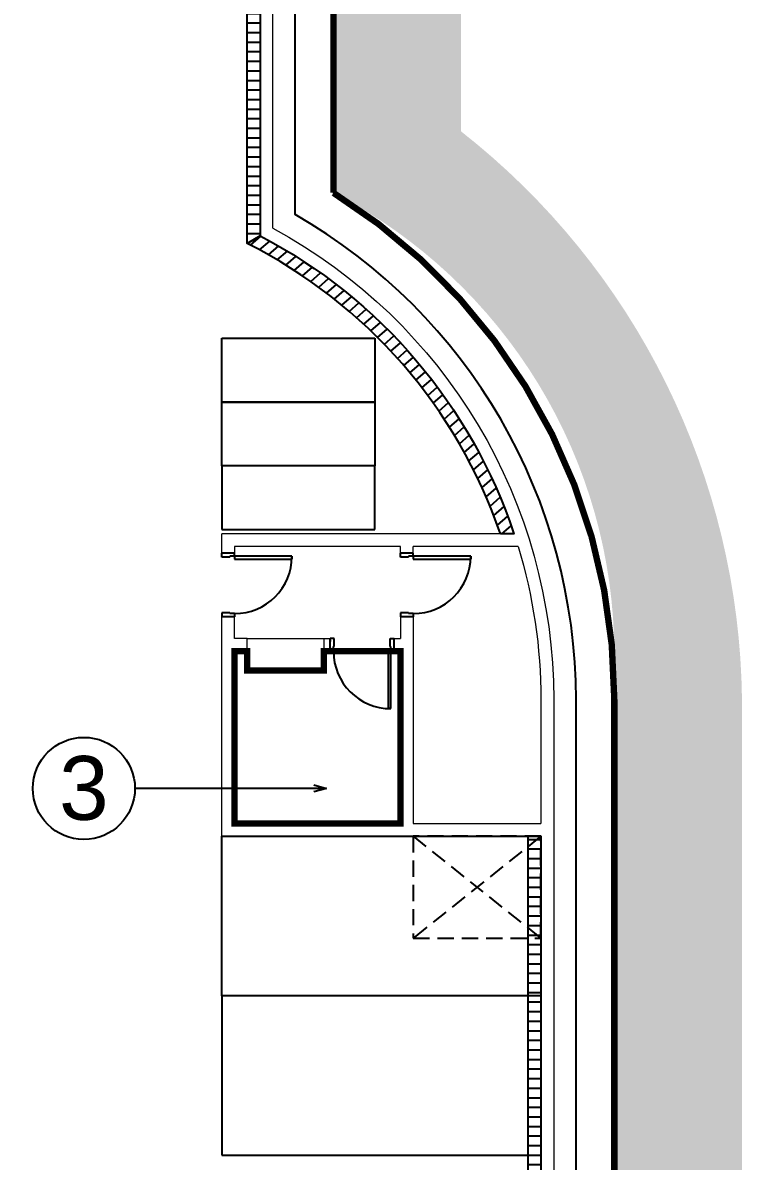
# Model space of a CAD drawing. Header units: millimetres. Extents: x 0 to 570263, y 0 to 232306.
# Drawn here: x 83030 to 94300, y 183154 to 201003 of the extents above; entities that cross this region are included whole.
import ezdxf

# ---------------------------------------------------------------- set-up
doc = ezdxf.new("R2010")
doc.units = ezdxf.units.MM
doc.header["$LTSCALE"] = 100
doc.linetypes.add('Hidden', pattern=[9.524999999999999, 6.35, -3.175])
doc.linetypes.add('HIDDENX2', pattern=[19.049999999999997, 12.7, -6.35])
for name, color, linetype in [('A-COLS', 3, 'Continuous'), ('DLN060__', 7, 'Continuous'), ('DLN08250', 5, 'Continuous'), ('DLN08254', 3, 'Continuous'), ('DLN220__', 7, 'Continuous'), ('DLN660', 1, 'Continuous'), ('DLN810__', 1, 'Continuous'), ('FITDOOR', 7, 'Continuous'), ('LAYOUT', 1, 'Continuous')]:
    doc.layers.add(name, color=color, linetype=linetype)
doc.layers.add('A-WALL', color=7, linetype='Continuous', lineweight=9)
doc.layers.add('Revision', color=1, linetype='Continuous', lineweight=9)
doc.styles.get("Standard").update_dxf_attribs({"font": 'swiss.ttf'})
doc.styles.add('Swis721tBT', font='swissl.ttf')
doc.dimstyles.new('INTDIM350', dxfattribs={"dimtxt": 350, "dimasz": 200, "dimexe": 100, "dimexo": 150, "dimgap": 100, "dimtad": 1, "dimdec": 0, "dimzin": 9, "dimdsep": 46, "dimtxsty": 'Swis721tBT', "dimblk": 'OPEN30', "dimcen": -125, "dimclrd": 256, "dimclre": 256, "dimclrt": 2, "dimaunit": 1, "dimadec": 1, "dimazin": 0, "dimtfac": 0.4444444444444444, "dimtdec": 0, "dimtix": 1, "dimtmove": 2, "dimatfit": 3, "dimldrblk": 'OPEN30', "dimfxl": 0, "dimtolj": 1, "dimlwd": -1, "dimlwe": -1, "dimarcsym": 0})

# ---------------------------------------------------------------- blocks, each defined once
blk = doc.blocks.new('_Open30')
at = {"color": 0, "linetype": 'ByBlock', "lineweight": -2}
for p, q in [((-1, 0.26794919), (0, 0)), ((0, 0), (-1, -0.26794919)), ((0, 0), (-1, 0))]:
    blk.add_line(p, q, dxfattribs=at)
blk = doc.blocks.new('A$C151F6791')
at = {"layer": 'DLN060__'}
h = blk.add_hatch(dxfattribs=at)
h.set_pattern_fill('EARTH', color=0, scale=150, angle=3.64980417200433)
h.set_pattern_definition([(44.99999999999957, (-1165443158.670914, -63663298.42410862), (9.777068044058979e-12, 1347.038418160373), [952.5, -952.5]), (44.99999999999957, (-1165443411.240617, -63663045.85440522), (9.777068044058979e-12, 1347.038418160373), [952.5, -952.5]), (44.99999999999957, (-1165443663.810321, -63662793.28470182), (9.777068044058979e-12, 1347.038418160373), [952.5, -952.5]), (134.9999999999996, (-1165443663.810321, -63662624.90489955), (-1347.038418160373, 9.777068044058979e-12), [952.5, -952.5]), (134.9999999999996, (-1165443411.240617, -63662372.33519614), (-1347.038418160373, 9.777068044058979e-12), [952.5, -952.5]), (134.9999999999996, (-1165443158.670914, -63662119.76549274), (-1347.038418160373, 9.777068044058979e-12), [952.5, -952.5])])
edge = h.paths.add_edge_path()
edge.add_line((-2850.000005722046, -45899.9999986887), (-850.0000049866612, -45899.99999871488))
edge.add_line((-850.0000052452087, -45899.9999986887), (-850.000005705504, -86050.39985808042))
edge.add_line((-850.0000054836273, -86050.3998581171), (58010.88699989562, -86050.3998581424))
edge.add_line((58010.8869998455, -86050.3998581171), (68150.00000357977, -72765.12421078797))
edge.add_line((68150.00000357628, -72765.1242108345), (68150.00000256741, -20000.39985610534))
edge.add_arc((59996.87001538277, -20000.39985609055), 8153.129987210356, 2.209658559399964e-10, 62.59160107468649)
edge.add_line((63749.99972057343, -12762.47570586205), (63750.00000047672, 899.9986780836407))
edge.add_line((63750.00000047684, 899.9986780881882), (-849.9999990069919, 899.9999998843414))
edge.add_line((-849.9999990463257, 900), (-850.0000049180671, -45899.99999911319))
edge.add_line((-850.0000047683716, -45899.99999916553), (-2850.00000467326, -45899.99999891745))
edge.add_line((-2850.000004768372, -45899.99999880791), (-2849.999998974308, 2900.00000002046))
edge.add_line((-2849.999999046326, 2899.999999880791), (65750.00004059757, 2899.998595866229))
edge.add_line((65750.00004053116, 2899.998595952988), (65750.00004091157, -11800.00000045047))
edge.add_arc((58660.56242704391, -20842.42359983921), 11490.23717038002, 0.6759448534186276, 51.90285732263942, ccw=False)
edge.add_line((70150.00000047684, -20706.87109351158), (70150.0000033091, -72765.56378265559))
edge.add_line((70150.00000333786, -72765.56378257275), (59000.40818048707, -88050.39985833516))
edge.add_line((59000.40818023682, -88050.39985835552), (-2850.000012167249, -88050.39985831724))
edge.add_line((-2850.000012159348, -88050.39985823631), (-2850.000005809383, -45899.99999866431))
at = {"layer": 'DLN810__'}
h = blk.add_hatch(dxfattribs=at)
h.set_pattern_fill('_USER', color=0, scale=150, angle=-41.35019582799567, pattern_type=0)
h.set_pattern_definition([(0, (62399.99999809265, -450.0000030994415), (0, 150), [])])
h.paths.add_polyline_path([(62600.0003528595, -13435.51931583881), (62399.99996900558, -13557.56497085094), (62399.99999809265, -450.0000030994415), (62599.99999904633, -250.0002187490463)])
h = blk.add_hatch(dxfattribs=at)
h.set_pattern_fill('_USER', color=0, scale=150, angle=48.64980417200433, pattern_type=0)
h.set_pattern_definition([(41.07085344893429, (64829.11857223511, -15445.51046299934), (-98.5487730873805, 113.0846555593286), [])])
edge = h.paths.add_edge_path()
edge.add_arc((58791.63450837579, -20706.93734779978), 8008.359799718362, 18.92227817058211, 63.21942872756997)
edge.add_line((62399.99996900558, -13557.56497085094), (62600.0003528595, -13435.51931583881))
edge.add_arc((58791.63450620859, -20706.93734987833), 8208.359802524023, 18.4443798059537, 62.35694419259471, ccw=False)
edge.add_line((66578.34099125862, -18109.94432651997), (66367.217253685, -18109.94432687759))
h = blk.add_hatch(dxfattribs=at)
h.set_pattern_fill('_USER', color=0, scale=150, angle=-41.35019582799567, pattern_type=0)
h.set_pattern_definition([(0, (66999.99999904633, -51350.00000023842), (0, 150), [])])
h.paths.add_polyline_path([(66999.99999904633, -51350.00000011921), (66799.99996995926, -51350.00000011921), (66799.99996995926, -22850.00000023842), (66999.99999904633, -22850.00000011921)])
at = {"layer": 'A-COLS', "color": 0}
for points in [[(-850.0000112056732, -86050.3998581171), (-850.0000104904175, -86050.39985823631), (-849.9999992847443, 899.9999998807907), (63749.99999976158, 899.9986780881882), (63749.99972009659, -12762.47570562363, -0.2579988567416735), (68150, -20706.87109351158), (68150.00000357628, -72765.56378257275), (58010.8869998455, -86050.39985823631), (-850.0000116825104, -86050.3998581171)], [(-250.0000059604645, -45320.43663680553), (-250.0000057220459, -45320.43663692474), (-250.0000123977661, -85450.00068819523), (57839.82725286484, -85450.40038323402), (67550.00000333786, -72727.58595049381), (67550, -20706.87102878094, 0.2684328399566069), (63149.99971318245, -13101.70425391197), (63149.99971365929, 299.9999997615814), (-249.9999995231628, 300), (-250.0000066757202, -45320.43663668633)]]:
    blk.add_lwpolyline(points, format="xyb", dxfattribs=at)
at = {"layer": 'A-COLS', "color": 0, "lineweight": 18}
blk.add_lwpolyline([(62399.99999904633, -19750), (63599.99999904633, -19750), (63599.99999904633, -20250), (62399.99999904633, -20250.00000011921)], close=True, dxfattribs=at)
at = {"layer": 'A-WALL', "color": 0, "lineweight": 18}
for p, q in [((62800.00032567978, -13315.44619476795), (62799.99999380112, -50.00000011920929)), ((62600.0003528595, -13435.51931583881), (62599.99999904633, -250.0000001192093)), ((64800.0000026226, -18409.94432067871), (64799.99998044968, -18309.9443218708)), ((65000.00000619888, -18442.44432103634), (64999.99998950958, -18309.94432199001)), ((64699.99999904633, -19750.00002145767), (64799.99999904633, -19749.99999976158)), ((64648.03078222275, -19950.00002539158), (64799.99999952316, -19950.00000679493)), ((66999.9999988079, -20706.6839247942), (67000.00000047684, -22650.00000023842)), ((66999.99999952316, -20706.6839247942), (67000.00000095367, -22650.00000023842)), ((67000.00000023842, -20706.6839247942), (67000.00000047684, -22650.00000023842)), ((66999.99999976158, -20706.6839247942), (66999.99999952316, -22650.00000023842)), ((67199.99999952316, -20706.68392467499), (67200.00000309944, -72609.28353190422)), ((67000.00000047684, -22850), (67000.00000309944, -72541.68214976788))]:
    blk.add_line(p, q, dxfattribs=at)
at = {"layer": 'A-WALL', "color": 0}
for p, q in [((66578.34099149704, -18109.94432675838), (62000.00000238419, -18109.94432663918)), ((62000.00000691414, -18409.94450080395), (62000.00000667572, -18109.94450354576)), ((64799.99998044968, -18309.94432175159), (62200.00000691414, -18309.9443167448)), ((62200.00000715256, -18309.9443166256), (62200.00000667572, -18409.94450092316)), ((66642.21379065514, -18309.94432556629), (64999.99998950958, -18309.94432234764)), ((61999.99999952316, -22850.00000035763), (62000.00000095367, -19409.94459354877)), ((62200.00000524521, -19750.00009286404), (62200.00000572205, -19409.94456708431)), ((64799.99999976158, -19409.9443205595), (64799.99999952316, -19749.99999976158)), ((64999.99999976158, -19409.94432079792), (64999.99999952316, -22650.00000023842)), ((62399.99999928474, -19750.00009286404), (62200.00000071526, -19750.00009274483)), ((63599.99999952316, -19750.00009167194), (63699.99999952316, -19750.00001990795)), ((62399.99999952316, -19949.9999076128), (62200.00000095367, -19950.00006616116)), ((62199.99999952316, -22650.00000023842), (62200.00000476837, -19950.00006616116)), ((63600, -19949.99990653992), (63699.99999952316, -19949.99999344349)), ((64799.99999952316, -19950.00000679493), (64799.99999928474, -22650.00000047684)), ((62199.99999952316, -22650.00000023842), (64799.99999928474, -22650.00000047684)), ((64999.99999928474, -22650.00000047684), (66999.99999952316, -22650.00000023842)), ((61999.99999952316, -22850.00000035763), (66999.99999928474, -22850))]:
    blk.add_line(p, q, dxfattribs=at)
at = {"layer": 'A-WALL', "color": 0, "lineweight": 25}
for p, q in [((62200.00000667572, -18409.94450116158), (62000.00000691414, -18409.94450080395)), ((65000.00000047684, -18409.94432067871), (64800.00000047684, -18409.94432044029)), ((62200.00000572205, -19409.94450116158), (62000.00000572205, -19409.94450092316)), ((64999.99999928474, -19409.94432067871), (64799.99999952316, -19409.9443205595)), ((63699.99999952316, -19950.00001978874), (63699.99999952316, -19750.00001990795)), ((64699.99999952316, -19950.00001943111), (64699.99999904633, -19750.00001943111))]:
    blk.add_line(p, q, dxfattribs=at)
at = {"layer": 'A-WALL', "color": 0}
for points in [[(62800.00032567978, -13315.44619476795, -0.2751062801389982), (67200.00012660027, -20706.87169575691)], [(62600.0003528595, -13435.51931583881, -0.1939844137819718), (66578.34099125862, -18109.94432640076, -0.1939844137819718)], [(66642.21379041672, -18309.94432628155, -0.07421024154252824), (66999.99999976158, -20706.6839247942, -0.04621424640108691)]]:
    blk.add_lwpolyline(points, format="xyb", dxfattribs=at)
at = {"layer": 'DLN220__', "color": 0, "linetype": 'HIDDENX2', "ltscale": 0.2}
for p, q in [((65000.00000095367, -22850), (67000.00000095367, -24450.00000023842)), ((67000.00000095367, -22850), (65000.00000095367, -24450))]:
    blk.add_line(p, q, dxfattribs=at)
blk.add_lwpolyline([(65000.00000095367, -24450), (67000.00000095367, -24450.00000011921), (67000.00000071526, -22850), (65000.00000095367, -22850)], close=True, dxfattribs=at)
at = {"layer": 'DLN660', "color": 0}
for p, q in [((62000.00000238419, -15042.81116759777), (64400.00000238419, -15042.81116759777)), ((62000.00000238419, -16042.81116747856), (62000.00000238419, -15042.81116759777)), ((64400.00000238419, -15042.81116759777), (64400.00000238419, -16042.81116759777)), ((62000.00000166893, -16042.81116771698), (64400.00000190735, -16042.81116771698)), ((62000.00000166893, -17042.81116783619), (62000.00000166893, -16042.81116771698)), ((64400.00000238419, -16042.81116759777), (62000.00000238419, -16042.81116747856)), ((64400.00000190735, -16042.81116771698), (64400.00000190735, -17042.81116783619)), ((64400.00000190735, -17042.81116783619), (62000.00000166893, -17042.81116783619)), ((62000.00000166893, -17042.81116783619), (62000.00000190735, -18042.81116771698)), ((64400.00000190735, -17042.81116771698), (62000.00000166893, -17042.81116783619)), ((64400.00000190735, -18042.81116771698), (64400.00000190735, -17042.81116771698)), ((62000.00000190735, -18042.81116771698), (64400.00000190735, -18042.81116771698)), ((61999.99999904633, -25350.00000011921), (61999.99999880791, -22850)), ((61999.99999880791, -22850), (66999.99999904633, -22850.00000011921)), ((61999.99999904633, -25349.99999976158), (61999.99999904633, -27849.99999976158)), ((66999.99999904633, -25349.99999976158), (61999.99999904633, -25349.99999976158)), ((66999.99999904633, -25350.00000011921), (61999.99999904633, -25350.00000011921)), ((61999.99999904633, -27849.99999976158), (66999.99999904633, -27849.99999988079))]:
    blk.add_line(p, q, dxfattribs=at)
at = {"layer": 'DLN810__', "color": 0}
for points in [[(62600.0003528595, -13435.51931583881), (62399.99996900558, -13557.56497085094), (62399.99999809265, -450.0000030994415), (62599.99999904633, -250.0002187490463)], [(66999.99999904633, -51350.00000011921), (66799.99996995926, -51350.00000011921), (66799.99996995926, -22850.00000023842), (66999.99999904633, -22850.00000011921)]]:
    blk.add_lwpolyline(points, close=True, dxfattribs=at)
blk.add_lwpolyline([(66367.217253685, -18109.94432687759, 0.1957262019782526), (62399.99996900558, -13557.56497085094), (62600.0003528595, -13435.51931583881, -0.1939844137882959), (66578.34099125862, -18109.94432651997)], format="xyb", close=True, dxfattribs=at)
at = {"layer": 'FITDOOR', "color": 0}
for p, q in [((62000.00000667572, -18472.44450092316), (62000.00000691414, -18409.94450080395)), ((62037.50000667572, -18409.94450092316), (62000.00000691414, -18409.94450080395)), ((62125.00000691414, -18472.44450104237), (62000.00000667572, -18472.44450092316)), ((62037.50000691414, -18421.94450104237), (62037.50000667572, -18409.94450092316)), ((62200.00000667572, -18459.94450128078), (62125.00000667572, -18459.94450092316)), ((62125.00000691414, -18472.44450104237), (62125.00000667572, -18459.94450092316)), ((62200.00000691414, -18409.94450104237), (62162.50000691414, -18409.94450116158)), ((62162.50000667572, -18421.94450116158), (62162.50000691414, -18409.94450116158)), ((62200.00000667572, -18459.94450128078), (62200.00000691414, -18409.94450104237)), ((62200.00000667572, -18459.94450128078), (62200.00000667572, -18504.94450116158)), ((63100.00000667572, -18459.94450223446), (62200.00000667572, -18459.94450128078)), ((62200.00000667572, -18504.94450116158), (63100.00000667572, -18504.94450223446)), ((63100.00000667572, -18459.94450223446), (63100.00000667572, -18504.94450223446)), ((64800.00000047684, -18472.44432044029), (64800.00000047684, -18409.94432044029)), ((64837.50000047684, -18409.94432044029), (64800.00000047684, -18409.94432044029)), ((64925.00000047684, -18472.44432067871), (64800.00000047684, -18472.44432044029)), ((64837.50000047684, -18421.94432044029), (64837.50000047684, -18409.94432044029)), ((65000.00000047684, -18459.94432079792), (64925.00000047684, -18459.9443205595)), ((64925.00000047684, -18472.44432067871), (64925.00000047684, -18459.9443205595)), ((65000.00000047684, -18409.94432067871), (64962.50000047684, -18409.94432067871)), ((64962.50000047684, -18421.94432067871), (64962.50000047684, -18409.94432067871)), ((65000.00000047684, -18459.94432079792), (65000.00000047684, -18409.94432067871)), ((65000.00000047684, -18459.94432079792), (65000.00000047684, -18504.94432079792)), ((65900.00000047684, -18459.9443218708), (65000.00000047684, -18459.94432079792)), ((65000.00000047684, -18504.94432079792), (65900.00000047684, -18504.94432175159)), ((65900.00000047684, -18459.9443218708), (65900.00000047684, -18504.94432175159)), ((62000.00000572205, -19347.44450092316), (62000.00000572205, -19409.94450092316)), ((62125.00000572205, -19347.44450104237), (62000.00000572205, -19347.44450092316)), ((62037.50000572205, -19409.94450104237), (62000.00000572205, -19409.94450092316)), ((62037.50000572205, -19397.94450104237), (62037.50000572205, -19409.94450104237)), ((62125.00000572205, -19347.44450104237), (62125.00000572205, -19359.94450116158)), ((62200.00000572205, -19359.94450116158), (62125.00000572205, -19359.94450116158)), ((62162.50000572205, -19397.94450104237), (62162.50000572205, -19409.94450104237)), ((62200.00000572205, -19409.94450116158), (62162.50000572205, -19409.94450104237)), ((62200.00000572205, -19359.94450116158), (62200.00000572205, -19409.94450116158)), ((64799.99999952316, -19347.44432044029), (64799.99999928474, -19409.9443205595)), ((64924.99999952316, -19347.4443205595), (64799.99999952316, -19347.44432044029)), ((64837.49999928474, -19409.9443205595), (64799.99999928474, -19409.9443205595)), ((64837.49999952316, -19397.9443205595), (64837.49999928474, -19409.9443205595)), ((64924.99999952316, -19347.4443205595), (64924.99999952316, -19359.94432067871)), ((64999.99999952316, -19359.94432067871), (64924.99999952316, -19359.94432067871)), ((64962.49999952316, -19397.94432067871), (64962.49999928474, -19409.94432067871)), ((64999.99999928474, -19409.94432067871), (64962.49999928474, -19409.94432067871)), ((64999.99999952316, -19359.94432067871), (64999.99999928474, -19409.94432067871)), ((63699.99999928474, -19787.50002002716), (63699.99999952316, -19750.00001990795)), ((63762.49999928474, -19750.00001990795), (63699.99999952316, -19750.00001990795)), ((63711.99999928474, -19787.50001990795), (63699.99999928474, -19787.50002002716)), ((63762.49999952316, -19875.00001990795), (63762.49999928474, -19750.00001990795)), ((64637.49999928474, -19750.00001955032), (64699.99999904633, -19750.00001943111)), ((64637.49999928474, -19875.00001955032), (64637.49999928474, -19750.00001955032)), ((64687.99999928474, -19787.50001943111), (64699.99999928474, -19787.50001955032)), ((64699.99999928474, -19787.50001955032), (64699.99999904633, -19750.00001943111)), ((63711.99999928474, -19912.50002002716), (63699.99999928474, -19912.50001990795)), ((63699.99999952316, -19950.00001978874), (63699.99999928474, -19912.50001990795)), ((63749.99999952316, -19950.00001978874), (63699.99999952316, -19950.00001978874)), ((63749.99999952316, -19950.00001978874), (63749.99999952316, -19875.00001990795)), ((63762.49999952316, -19875.00001990795), (63749.99999952316, -19875.00001990795)), ((64604.99999952316, -19950.00001955032), (64604.99999952316, -20850.00001955032)), ((64649.99999952316, -19950.00001955032), (64604.99999952316, -19950.00001955032)), ((64637.49999928474, -19875.00001955032), (64649.99999904633, -19875.00001966953)), ((64649.99999952316, -19950.00001955032), (64649.99999904633, -19875.00001966953)), ((64649.99999952316, -19950.00001955032), (64699.99999952316, -19950.00001943111)), ((64649.99999952316, -20850.00001943111), (64649.99999952316, -19950.00001955032)), ((64687.99999928474, -19912.50001943111), (64699.99999928474, -19912.50001955032)), ((64699.99999952316, -19950.00001943111), (64699.99999928474, -19912.50001955032)), ((64649.99999952316, -20850.00001943111), (64604.99999952316, -20850.00001955032))]:
    blk.add_line(p, q, dxfattribs=at)
for centre, start, end in [((62200.00000667572, -18459.94450128078), 270, 0), ((65000.00000047684, -18459.94432079792), 270, 0), ((64649.99999952316, -19950.00001955032), 180, 270)]:
    blk.add_arc(centre, 899.9999999999987, start, end, dxfattribs=at)
at = {"layer": 'Revision', "color": 0}
blk.add_point((63749.99971914291, -12762.47570574284), dxfattribs=at)

msp = doc.modelspace()

# ---------------------------------------------------------------- linework, layer by layer
at = {"layer": 'DLN08250', "linetype": 'Hidden', "lineweight": 18, "const_width": 100}
msp.add_lwpolyline([(23296.97276572244, 211999.19249367), (87896.97276476877, 211999.1911718774), (87896.97248486536, 198336.7167881656, -0.2579988567416735), (92296.97276476877, 190392.3214002777), (92296.97276858347, 138333.6287113357), (88606.97997931497, 133498.7926354337), (39647.30032662408, 133498.7926355529, -0.2564239224342477), (37369.40806879327, 134749.1924946238), (36246.97274950998, 134749.1924945567), (36246.97274903314, 125049.1924946759), (23296.97275427835, 125048.7926356721)], format="xyb", close=True, dxfattribs=at)
at = {"layer": 'DLN08250', "color": 0}
msp.add_circle((83987.26628357172, 188999.2121197581), 799.9999999999998, dxfattribs=at)
at = {"layer": 'DLN08254', "linetype": 'Hidden', "const_width": 100}
msp.add_lwpolyline([(88946.97276429193, 191149.1924869943), (88946.97276429193, 188449.1924933124), (86346.97276429193, 188449.1924935508), (86346.97276953714, 191149.1924276281), (86546.9727638151, 191149.1925862957), (86546.9727638151, 190849.19249367), (87746.9727638151, 190849.1924937892), (87746.9727638151, 191149.1925872493)], close=True, dxfattribs=at)

# ---------------------------------------------------------------- block references
at = {"layer": 'LAYOUT'}
msp.add_blockref('A$C151F6791', (24146.97276429193, 211099.19249367), dxfattribs=at)

# ---------------------------------------------------------------- texts
at = {"layer": 'DLN08250', "color": 0, "insert": (83987.26628357172, 188999.2121196389), "char_height": 999.9999999999998, "attachment_point": 5}
msp.add_mtext_dynamic_manual_height_columns('3', width=1021.999999999925, gutter_width=1, heights=[0], dxfattribs=at)

# ---------------------------------------------------------------- leaders
at = {"layer": 'DLN08250', "color": 0}
msp.add_leader([(87787.26628404856, 188999.2121196389), (84787.26628404856, 188999.2121194005)], dimstyle='INTDIM350', override={"dimgap": 100, "dimtad": 0, "dimclrd": 1}, dxfattribs=at)

doc.saveas('drawing.dxf')
